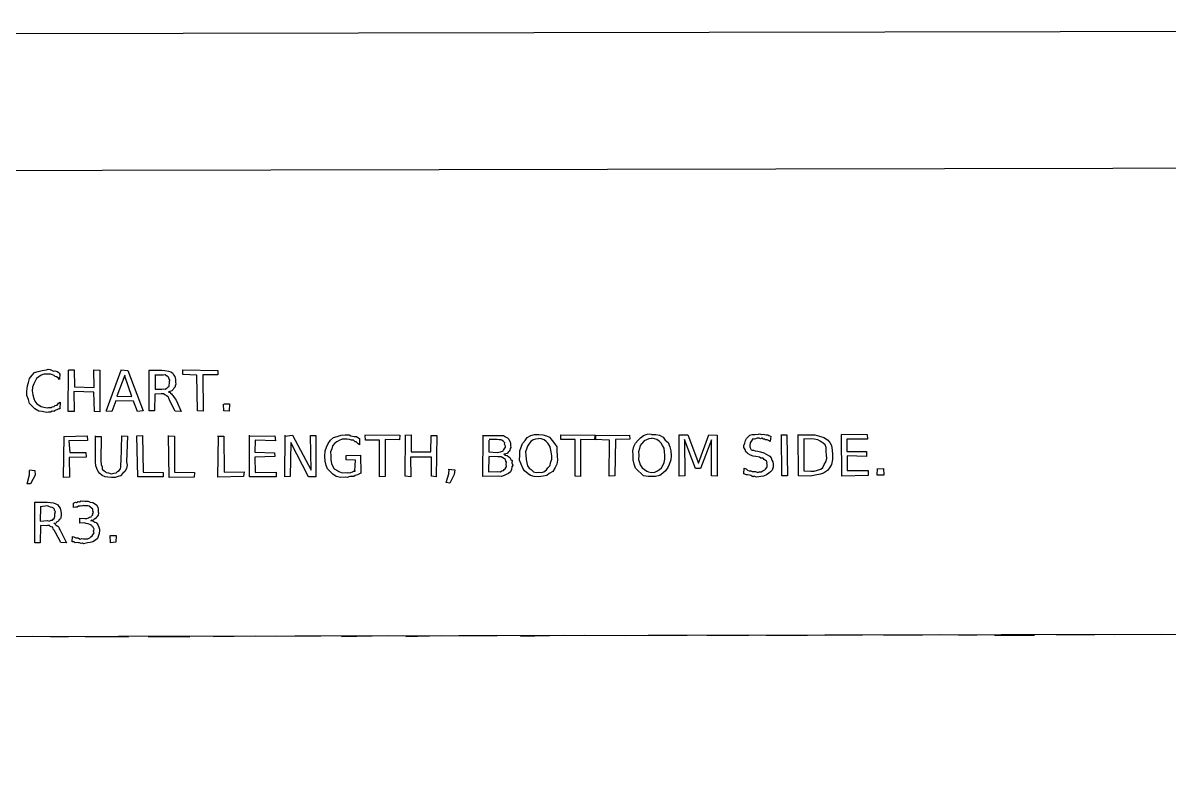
# Model space of a CAD drawing. Header units: millimetres. Extents: x 0 to 500, y -1 to 330.
# Drawn here: x 77.7 to 161.5, y 274.5 to 330.4 of the extents above; entities that cross this region are included whole.
import ezdxf

# ---------------------------------------------------------------- set-up
doc = ezdxf.new("R2010")
doc.units = ezdxf.units.MM

msp = doc.modelspace()

# ---------------------------------------------------------------- linework, layer by layer
for points in [[(0.292, -0.507), (500.33, 0.455), (499.686, 330.446), (-0.321, 329.514)], [(10.333, 9.515), (490.294, 10.458), (489.734, 320.465), (9.671, 319.518)]]:
    msp.add_lwpolyline(points, close=True)
for points in [[(80.444, 304.836), (80.431, 304.41), (80.315, 304.521), (80.207, 304.594), (80.094, 304.613), (80.033, 304.703), (79.914, 304.747), (79.757, 304.798), (79.623, 304.804), (79.55, 304.792), (79.281, 304.8), (79.075, 304.713), (78.909, 304.609), (78.729, 304.478), (78.636, 304.276), (78.538, 304.097), (78.452, 303.85), (78.428, 303.576), (78.474, 303.292), (78.55, 303.014), (78.625, 302.814), (78.754, 302.636), (78.876, 302.546), (79.076, 302.442), (79.273, 302.393), (79.51, 302.328), (79.622, 302.347), (79.801, 302.351), (79.881, 302.405), (80.023, 302.43), (80.097, 302.514), (80.252, 302.535), (80.339, 302.668), (80.466, 302.755), (80.444, 302.272), (80.367, 302.267), (80.266, 302.206), (80.114, 302.151), (79.996, 302.058), (79.884, 302.089), (79.772, 302.011), (79.614, 302.009), (79.475, 301.995), (79.16, 302.062), (78.916, 302.083), (78.625, 302.265), (78.411, 302.462), (78.222, 302.644), (78.161, 302.949), (78.025, 303.238), (78.042, 303.545), (78.084, 303.929), (78.142, 304.18), (78.233, 304.483), (78.429, 304.708), (78.598, 304.919), (78.848, 304.996), (79.164, 305.065), (79.47, 305.104), (79.596, 305.153), (79.743, 305.137), (79.878, 305.072), (79.97, 305.023), (80.082, 305.027), (80.258, 304.985), (80.366, 304.903), (80.413, 304.825)], [(81.08, 305.098), (81.481, 305.104), (81.504, 303.87), (82.941, 303.821), (82.93, 305.098), (83.375, 305.093), (83.366, 302.05), (82.977, 302.055), (82.94, 303.476), (81.467, 303.535), (81.482, 302.064), (81.049, 302.062), (81.081, 305.075)], [(84.907, 305.111), (85.425, 305.07), (86.524, 302.109), (86.119, 302.058), (85.823, 302.825), (84.534, 302.847), (84.236, 302.074), (83.823, 302.092), (84.917, 305.086)], [(88.386, 303.485), (88.498, 303.479), (88.525, 303.41), (88.603, 303.357), (88.653, 303.284), (88.693, 303.245), (88.755, 303.161), (88.88, 303.001), (88.944, 302.901), (89.313, 302.072), (88.864, 302.089), (88.494, 302.836), (88.408, 303.032), (88.36, 303.139), (88.25, 303.201), (88.194, 303.257), (88.129, 303.295), (88.026, 303.354), (87.972, 303.352), (87.861, 303.351), (87.393, 303.338), (87.373, 302.107), (86.965, 302.12), (86.971, 305.082), (87.894, 305.086), (88.121, 305.049), (88.375, 305.022), (88.548, 304.956), (88.674, 304.878), (88.749, 304.748), (88.838, 304.628), (88.891, 304.408), (88.907, 304.208), (88.925, 304.06), (88.862, 303.948), (88.864, 303.877), (88.78, 303.765), (88.726, 303.679), (88.63, 303.579), (88.554, 303.549), (88.395, 303.502)], [(89.429, 305.119), (91.992, 305.069), (91.991, 304.742), (90.899, 304.737), (90.918, 302.087), (90.507, 302.122), (90.46, 304.729), (89.437, 304.765), (89.431, 305.112)], [(85.192, 304.717), (84.6, 303.183), (85.708, 303.159), (85.196, 304.658)], [(87.4, 304.769), (87.4, 303.7), (87.899, 303.686), (88.052, 303.724), (88.141, 303.7), (88.253, 303.775), (88.333, 303.836), (88.437, 303.89), (88.433, 303.995), (88.459, 304.129), (88.465, 304.228), (88.478, 304.358), (88.44, 304.428), (88.393, 304.58), (88.312, 304.635), (88.256, 304.65), (88.137, 304.754), (88.006, 304.713), (87.876, 304.724), (87.397, 304.721)], [(92.418, 302.637), (92.84, 302.628), (92.823, 302.078), (92.42, 302.117), (92.399, 302.611)], [(80.738, 300.242), (82.453, 300.29), (82.46, 299.939), (81.113, 299.929), (81.166, 299.075), (82.341, 299.068), (82.364, 298.741), (81.119, 298.703), (81.153, 297.274), (80.709, 297.245), (80.754, 300.252)], [(83.067, 300.25), (83.467, 300.25), (83.435, 298.469), (83.461, 298.205), (83.534, 298.022), (83.542, 297.854), (83.675, 297.743), (83.757, 297.672), (83.84, 297.609), (84.011, 297.576), (84.19, 297.518), (84.394, 297.55), (84.559, 297.592), (84.648, 297.672), (84.771, 297.761), (84.885, 297.872), (84.904, 298.031), (84.913, 298.271), (84.937, 298.442), (84.978, 300.291), (85.377, 300.269), (85.322, 298.388), (85.373, 298.152), (85.311, 297.896), (85.198, 297.672), (85.043, 297.555), (84.873, 297.369), (84.706, 297.314), (84.497, 297.244), (84.222, 297.246), (83.941, 297.258), (83.747, 297.302), (83.542, 297.39), (83.375, 297.528), (83.239, 297.686), (83.154, 297.892), (83.076, 298.099), (83.044, 298.381), (83.041, 300.291)], [(86.081, 300.281), (86.495, 300.31), (86.532, 297.631), (87.993, 297.604), (87.988, 297.285), (86.146, 297.283), (86.08, 300.287)], [(88.419, 300.286), (88.832, 300.264), (88.829, 297.645), (90.282, 297.605), (90.255, 297.277), (88.442, 297.255), (88.395, 300.315)], [(91.979, 300.273), (92.429, 300.262), (92.445, 297.637), (93.909, 297.655), (93.876, 297.329), (91.981, 297.266), (92.03, 300.272)], [(94.294, 300.271), (96.166, 300.295), (96.205, 299.929), (94.711, 299.971), (94.698, 299.104), (96.123, 299.057), (96.163, 298.768), (94.684, 298.741), (94.711, 297.622), (96.244, 297.629), (96.253, 297.294), (94.305, 297.3), (94.317, 300.327)], [(96.882, 300.271), (97.46, 300.34), (98.807, 297.786), (98.76, 300.315), (99.143, 300.324), (99.155, 297.303), (98.608, 297.289), (97.318, 299.798), (97.266, 297.313), (96.898, 297.29), (96.904, 300.34)], [(102.003, 297.725), (102.062, 298.519), (101.379, 298.547), (101.376, 298.852), (102.417, 298.874), (102.437, 297.563), (102.308, 297.488), (102.207, 297.447), (102.036, 297.381), (101.923, 297.328), (101.774, 297.329), (101.644, 297.312), (101.447, 297.242), (101.316, 297.264), (100.969, 297.249), (100.651, 297.325), (100.402, 297.489), (100.213, 297.676), (100.014, 297.868), (99.903, 298.128), (99.827, 298.439), (99.807, 298.795), (99.827, 299.19), (99.936, 299.463), (100.046, 299.731), (100.231, 299.967), (100.434, 300.162), (100.711, 300.249), (101.001, 300.337), (101.298, 300.373), (101.434, 300.364), (101.586, 300.361), (101.71, 300.298), (101.83, 300.269), (101.96, 300.242), (102.131, 300.237), (102.216, 300.178), (102.344, 300.099), (102.345, 299.64), (102.25, 299.713), (102.105, 299.842), (102.019, 299.855), (101.896, 299.972), (101.764, 299.967), (101.619, 300.032), (101.448, 300.041), (101.324, 300.044), (101.071, 300.038), (100.855, 299.956), (100.686, 299.851), (100.534, 299.748), (100.369, 299.568), (100.322, 299.331), (100.231, 299.124), (100.243, 298.838), (100.238, 298.544), (100.305, 298.257), (100.407, 298.044), (100.497, 297.888), (100.699, 297.793), (100.836, 297.681), (101.086, 297.589), (101.328, 297.608), (101.455, 297.578), (101.518, 297.608), (101.62, 297.584), (101.709, 297.607), (101.833, 297.659), (101.918, 297.697), (101.976, 297.696), (102.046, 297.753)], [(102.747, 300.351), (105.289, 300.342), (105.269, 300.002), (104.22, 300.013), (104.225, 297.32), (103.798, 297.295), (103.816, 299.974), (102.773, 299.965), (102.76, 300.319)], [(105.649, 300.329), (106.119, 300.355), (106.122, 299.111), (107.559, 299.118), (107.571, 300.309), (107.99, 300.308), (107.941, 297.299), (107.599, 297.339), (107.6, 298.722), (106.065, 298.72), (106.106, 297.299), (105.686, 297.348), (105.704, 300.354)], [(111.376, 300.312), (112.402, 300.321), (112.634, 300.313), (112.858, 300.318), (113.024, 300.212), (113.168, 300.136), (113.261, 300.034), (113.344, 299.884), (113.389, 299.775), (113.374, 299.583), (113.413, 299.435), (113.355, 299.373), (113.331, 299.232), (113.293, 299.174), (113.21, 299.101), (113.14, 299.008), (113.032, 298.983), (112.899, 298.958), (113.014, 298.888), (113.13, 298.849), (113.249, 298.746), (113.332, 298.714), (113.417, 298.558), (113.5, 298.476), (113.483, 298.322), (113.548, 298.147), (113.481, 298.015), (113.458, 297.827), (113.369, 297.668), (113.24, 297.548), (113.075, 297.467), (112.917, 297.391), (112.712, 297.329), (112.494, 297.352), (111.366, 297.314), (111.393, 300.343)], [(111.796, 299.97), (111.796, 299.124), (112.404, 299.077), (112.534, 299.093), (112.647, 299.108), (112.792, 299.16), (112.855, 299.191), (112.881, 299.248), (112.923, 299.318), (113.007, 299.451), (113.023, 299.543), (112.95, 299.67), (112.96, 299.771), (112.922, 299.819), (112.869, 299.869), (112.752, 299.964), (112.677, 299.988), (112.561, 300.008), (112.378, 300.029), (111.826, 300.012)], [(115.456, 300.393), (115.748, 300.352), (116.009, 300.3), (116.23, 300.192), (116.415, 299.953), (116.608, 299.719), (116.76, 299.481), (116.769, 299.206), (116.804, 298.814), (116.824, 298.505), (116.764, 298.208), (116.646, 297.972), (116.47, 297.682), (116.213, 297.535), (116.03, 297.399), (115.763, 297.337), (115.425, 297.303), (115.107, 297.33), (114.846, 297.38), (114.665, 297.511), (114.403, 297.732), (114.293, 297.932), (114.171, 298.229), (114.05, 298.518), (114.056, 298.869), (114.059, 299.191), (114.152, 299.464), (114.266, 299.736), (114.447, 299.945), (114.609, 300.155), (114.859, 300.302), (115.138, 300.397), (115.428, 300.391)], [(115.42, 300.073), (115.219, 300.033), (115.027, 299.985), (114.858, 299.871), (114.764, 299.761), (114.616, 299.535), (114.565, 299.378), (114.475, 299.127), (114.506, 298.867), (114.515, 298.572), (114.571, 298.314), (114.633, 298.094), (114.734, 297.92), (114.893, 297.827), (115.058, 297.671), (115.247, 297.609), (115.445, 297.64), (115.635, 297.62), (115.807, 297.669), (116.012, 297.808), (116.114, 297.941), (116.277, 298.113), (116.3, 298.316), (116.403, 298.583), (116.391, 298.829), (116.36, 299.122), (116.299, 299.354), (116.256, 299.544), (116.119, 299.762), (115.991, 299.863), (115.831, 299.996), (115.612, 300.076), (115.448, 300.088)], [(117.071, 300.364), (119.602, 300.341), (119.592, 299.994), (118.502, 300.019), (118.495, 297.317), (118.097, 297.331), (118.118, 300.024), (117.054, 300.025), (117.071, 300.362)], [(119.52, 300.319), (122.071, 300.342), (122.114, 300.039), (121.045, 300.017), (120.997, 297.379), (120.599, 297.352), (120.628, 299.984), (119.521, 300.017), (119.582, 300.323)], [(123.68, 300.388), (124.011, 300.375), (124.277, 300.341), (124.533, 300.191), (124.693, 299.961), (124.896, 299.792), (125.016, 299.485), (125.094, 299.181), (125.116, 298.835), (125.09, 298.539), (124.975, 298.201), (124.888, 297.964), (124.704, 297.723), (124.514, 297.567), (124.288, 297.399), (123.973, 297.327), (123.705, 297.316), (123.434, 297.323), (123.111, 297.37), (122.928, 297.53), (122.719, 297.731), (122.514, 297.925), (122.413, 298.214), (122.341, 298.526), (122.336, 298.85), (122.32, 299.181), (122.386, 299.5), (122.51, 299.761), (122.72, 299.965), (122.881, 300.15), (123.107, 300.319), (123.373, 300.418), (123.671, 300.432)], [(123.723, 300.096), (123.494, 300.059), (123.311, 299.998), (123.147, 299.919), (122.991, 299.737), (122.851, 299.59), (122.808, 299.362), (122.731, 299.132), (122.753, 298.886), (122.731, 298.556), (122.815, 298.335), (122.869, 298.163), (123.004, 297.956), (123.172, 297.841), (123.338, 297.716), (123.461, 297.669), (123.689, 297.608), (123.918, 297.641), (124.135, 297.744), (124.26, 297.83), (124.416, 297.942), (124.507, 298.123), (124.606, 298.347), (124.65, 298.592), (124.665, 298.869), (124.646, 299.111), (124.622, 299.379), (124.498, 299.572), (124.383, 299.75), (124.253, 299.892), (124.065, 300.021), (123.902, 300.059), (123.722, 300.116)], [(125.698, 300.358), (126.336, 300.353), (127.118, 298.295), (127.874, 300.35), (128.48, 300.334), (128.474, 297.35), (128.063, 297.366), (128.077, 299.999), (127.279, 297.91), (126.904, 297.91), (126.109, 300.017), (126.111, 297.378), (125.699, 297.337), (125.714, 300.363)], [(132.409, 300.261), (132.352, 299.883), (132.243, 299.953), (132.14, 299.991), (132.02, 299.985), (131.959, 300.05), (131.86, 300.056), (131.744, 300.109), (131.659, 300.063), (131.556, 300.108), (131.416, 300.106), (131.219, 300.047), (131.102, 300.059), (131.033, 299.985), (130.985, 299.921), (130.897, 299.779), (130.901, 299.696), (130.864, 299.636), (130.875, 299.474), (130.898, 299.415), (130.935, 299.324), (130.979, 299.276), (131.041, 299.251), (131.14, 299.231), (131.253, 299.202), (131.456, 299.158), (131.654, 299.111), (131.893, 299.053), (132.056, 298.946), (132.242, 298.863), (132.34, 298.809), (132.425, 298.682), (132.485, 298.503), (132.558, 298.379), (132.575, 298.225), (132.574, 297.988), (132.513, 297.788), (132.372, 297.657), (132.255, 297.566), (132.092, 297.448), (131.881, 297.349), (131.684, 297.317), (131.382, 297.281), (131.291, 297.285), (131.2, 297.344), (131.085, 297.306), (130.944, 297.387), (130.86, 297.405), (130.706, 297.443), (130.625, 297.431), (130.444, 297.501), (130.471, 297.937), (130.593, 297.882), (130.696, 297.788), (130.815, 297.733), (130.951, 297.74), (131.054, 297.691), (131.154, 297.677), (131.285, 297.672), (131.449, 297.621), (131.557, 297.663), (131.697, 297.652), (131.828, 297.742), (131.962, 297.812), (132.006, 297.856), (132.124, 297.971), (132.151, 298.033), (132.14, 298.204), (132.11, 298.306), (132.133, 298.34), (132.094, 298.439), (132.005, 298.513), (131.909, 298.55), (131.842, 298.651), (131.675, 298.655), (131.583, 298.735), (131.304, 298.769), (131.11, 298.813), (130.919, 298.865), (130.757, 298.969), (130.667, 299.05), (130.57, 299.118), (130.522, 299.292), (130.436, 299.436), (130.423, 299.589), (130.497, 299.741), (130.547, 299.953), (130.629, 300.09), (130.741, 300.207), (130.87, 300.326), (131.04, 300.375), (131.257, 300.385), (131.507, 300.399), (131.585, 300.44), (131.721, 300.384), (131.852, 300.415), (131.936, 300.375), (132.056, 300.36), (132.182, 300.352), (132.257, 300.304), (132.381, 300.256)], [(133.209, 300.351), (133.587, 300.359), (133.63, 297.368), (133.221, 297.376), (133.191, 300.378)], [(134.405, 300.363), (135.267, 300.361), (135.621, 300.363), (135.962, 300.276), (136.281, 300.164), (136.547, 299.99), (136.73, 299.799), (136.84, 299.588), (136.898, 299.23), (136.922, 298.919), (136.924, 298.556), (136.852, 298.197), (136.697, 297.946), (136.552, 297.762), (136.255, 297.567), (136.033, 297.481), (135.649, 297.411), (135.273, 297.354), (134.436, 297.361), (134.413, 300.385)], [(134.824, 300.03), (134.815, 297.72), (135.328, 297.716), (135.581, 297.703), (135.81, 297.773), (136.068, 297.849), (136.22, 297.987), (136.315, 298.185), (136.429, 298.387), (136.489, 298.625), (136.485, 298.9), (136.45, 299.139), (136.45, 299.425), (136.369, 299.623), (136.225, 299.762), (136.015, 299.89), (135.844, 299.998), (135.565, 300.055), (135.296, 300.06), (134.798, 300.047)], [(137.569, 300.414), (139.454, 300.381), (139.461, 300.036), (137.962, 300.035), (137.955, 299.135), (139.408, 299.137), (139.402, 298.782), (137.99, 298.82), (137.997, 297.753), (139.533, 297.761), (139.51, 297.385), (137.595, 297.352), (137.568, 300.39)], [(111.803, 298.759), (111.783, 297.652), (112.457, 297.688), (112.614, 297.663), (112.752, 297.723), (112.864, 297.745), (112.929, 297.83), (112.983, 297.877), (113.07, 297.995), (113.099, 298.059), (113.073, 298.223), (113.089, 298.368), (113.04, 298.449), (113.008, 298.566), (112.943, 298.609), (112.817, 298.674), (112.707, 298.762), (112.613, 298.751), (112.458, 298.753), (111.796, 298.768)], [(78.235, 297.81), (78.609, 297.759), (78.653, 297.417), (78.309, 296.773), (78.056, 296.787), (78.225, 297.451), (78.227, 297.761)], [(108.83, 297.861), (109.313, 297.814), (109.272, 297.472), (108.952, 296.835), (108.676, 296.871), (108.885, 297.511), (108.889, 297.82)], [(140.211, 297.887), (140.643, 297.897), (140.662, 297.414), (140.185, 297.411), (140.205, 297.897)], [(80.034, 293.9), (80.109, 293.826), (80.13, 293.787), (80.183, 293.756), (80.3, 293.688), (80.359, 293.623), (80.39, 293.488), (80.463, 293.404), (80.525, 293.293), (80.931, 292.475), (80.515, 292.486), (80.125, 293.223), (80.019, 293.401), (79.955, 293.46), (79.934, 293.612), (79.811, 293.631), (79.718, 293.697), (79.691, 293.735), (79.537, 293.748), (79.455, 293.727), (79.032, 293.749), (79.011, 292.466), (78.618, 292.468), (78.612, 295.442), (79.519, 295.441), (79.751, 295.426), (79.97, 295.388), (80.147, 295.327), (80.308, 295.24), (80.366, 295.126), (80.466, 295.001), (80.513, 294.797), (80.544, 294.625), (80.543, 294.502), (80.524, 294.32), (80.486, 294.224), (80.384, 294.172), (80.348, 294.065), (80.231, 293.999), (80.164, 293.912), (80.01, 293.888)], [(79.019, 295.109), (78.999, 294.059), (79.542, 294.096), (79.658, 294.068), (79.804, 294.121), (79.897, 294.117), (79.958, 294.201), (80.018, 294.254), (80.069, 294.401), (80.088, 294.454), (80.077, 294.581), (80.117, 294.763), (80.043, 294.824), (80.052, 294.929), (79.983, 295.007), (79.878, 295.059), (79.76, 295.087), (79.628, 295.126), (79.541, 295.172), (79.01, 295.111)], [(82.693, 294.114), (82.86, 294.086), (82.998, 293.989), (83.094, 293.947), (83.177, 293.866), (83.247, 293.733), (83.297, 293.627), (83.341, 293.482), (83.339, 293.362), (83.33, 293.15), (83.239, 292.947), (83.201, 292.798), (83.058, 292.657), (82.853, 292.552), (82.65, 292.508), (82.461, 292.465), (82.18, 292.402), (82.094, 292.452), (82.01, 292.419), (81.886, 292.472), (81.814, 292.462), (81.718, 292.491), (81.553, 292.467), (81.485, 292.543), (81.337, 292.535), (81.372, 292.94), (81.471, 292.916), (81.553, 292.867), (81.621, 292.847), (81.751, 292.84), (81.814, 292.803), (81.922, 292.751), (82.063, 292.78), (82.179, 292.77), (82.357, 292.755), (82.491, 292.768), (82.632, 292.829), (82.717, 292.91), (82.81, 292.976), (82.9, 293.123), (82.942, 293.195), (82.911, 293.33), (82.954, 293.471), (82.888, 293.609), (82.839, 293.654), (82.774, 293.741), (82.629, 293.823), (82.525, 293.867), (82.376, 293.892), (82.221, 293.943), (81.901, 293.9), (81.906, 294.264), (82.264, 294.25), (82.412, 294.261), (82.545, 294.294), (82.624, 294.345), (82.725, 294.368), (82.757, 294.421), (82.85, 294.511), (82.832, 294.576), (82.902, 294.697), (82.858, 294.806), (82.846, 294.928), (82.769, 295.013), (82.73, 295.034), (82.578, 295.146), (82.499, 295.168), (82.381, 295.179), (82.212, 295.187), (82.18, 295.196), (82.031, 295.149), (81.974, 295.17), (81.894, 295.141), (81.808, 295.163), (81.706, 295.089), (81.59, 295.075), (81.432, 295.061), (81.447, 295.368), (81.593, 295.435), (81.667, 295.425), (81.772, 295.504), (81.885, 295.466), (81.997, 295.542), (82.074, 295.518), (82.184, 295.543), (82.275, 295.516), (82.514, 295.521), (82.655, 295.45), (82.851, 295.422), (82.984, 295.346), (83.145, 295.235), (83.213, 295.065), (83.243, 294.952), (83.246, 294.737), (83.274, 294.663), (83.253, 294.496), (83.172, 294.399), (83.132, 294.342), (83.036, 294.235), (82.982, 294.217), (82.86, 294.116), (82.729, 294.13)], [(84.145, 293.011), (84.562, 293.015), (84.542, 292.511), (84.143, 292.467), (84.121, 293.014)], [(71.796, 285.628), (213.775, 285.903)], [(78.467, 285.65), (81.057, 285.608)], [(91.684, 285.635), (94.716, 285.68)], [(96.184, 285.677), (99.493, 285.656)], [(101.023, 285.637), (104.4, 285.698)], [(105.725, 285.644), (108.324, 285.706)], [(109.597, 285.696), (112.413, 285.71)], [(114.1, 285.668), (117.286, 285.726)], [(118.82, 285.719), (121.75, 285.705)], [(123.126, 285.715), (126.288, 285.72)], [(127.737, 285.74), (130.804, 285.734)], [(132.059, 285.722), (135.079, 285.725)], [(136.375, 285.719), (139.103, 285.745)], [(140.653, 285.749), (143.462, 285.741)], [(144.777, 285.768), (147.436, 285.741)], [(148.761, 285.723), (151.667, 285.733)], [(153.295, 285.745), (156.086, 285.776)], [(157.51, 285.784), (160.974, 285.797)], [(82.303, 285.625), (85.456, 285.605)], [(86.893, 285.627), (89.953, 285.61)]]:
    msp.add_lwpolyline(points)

doc.saveas('drawing.dxf')
